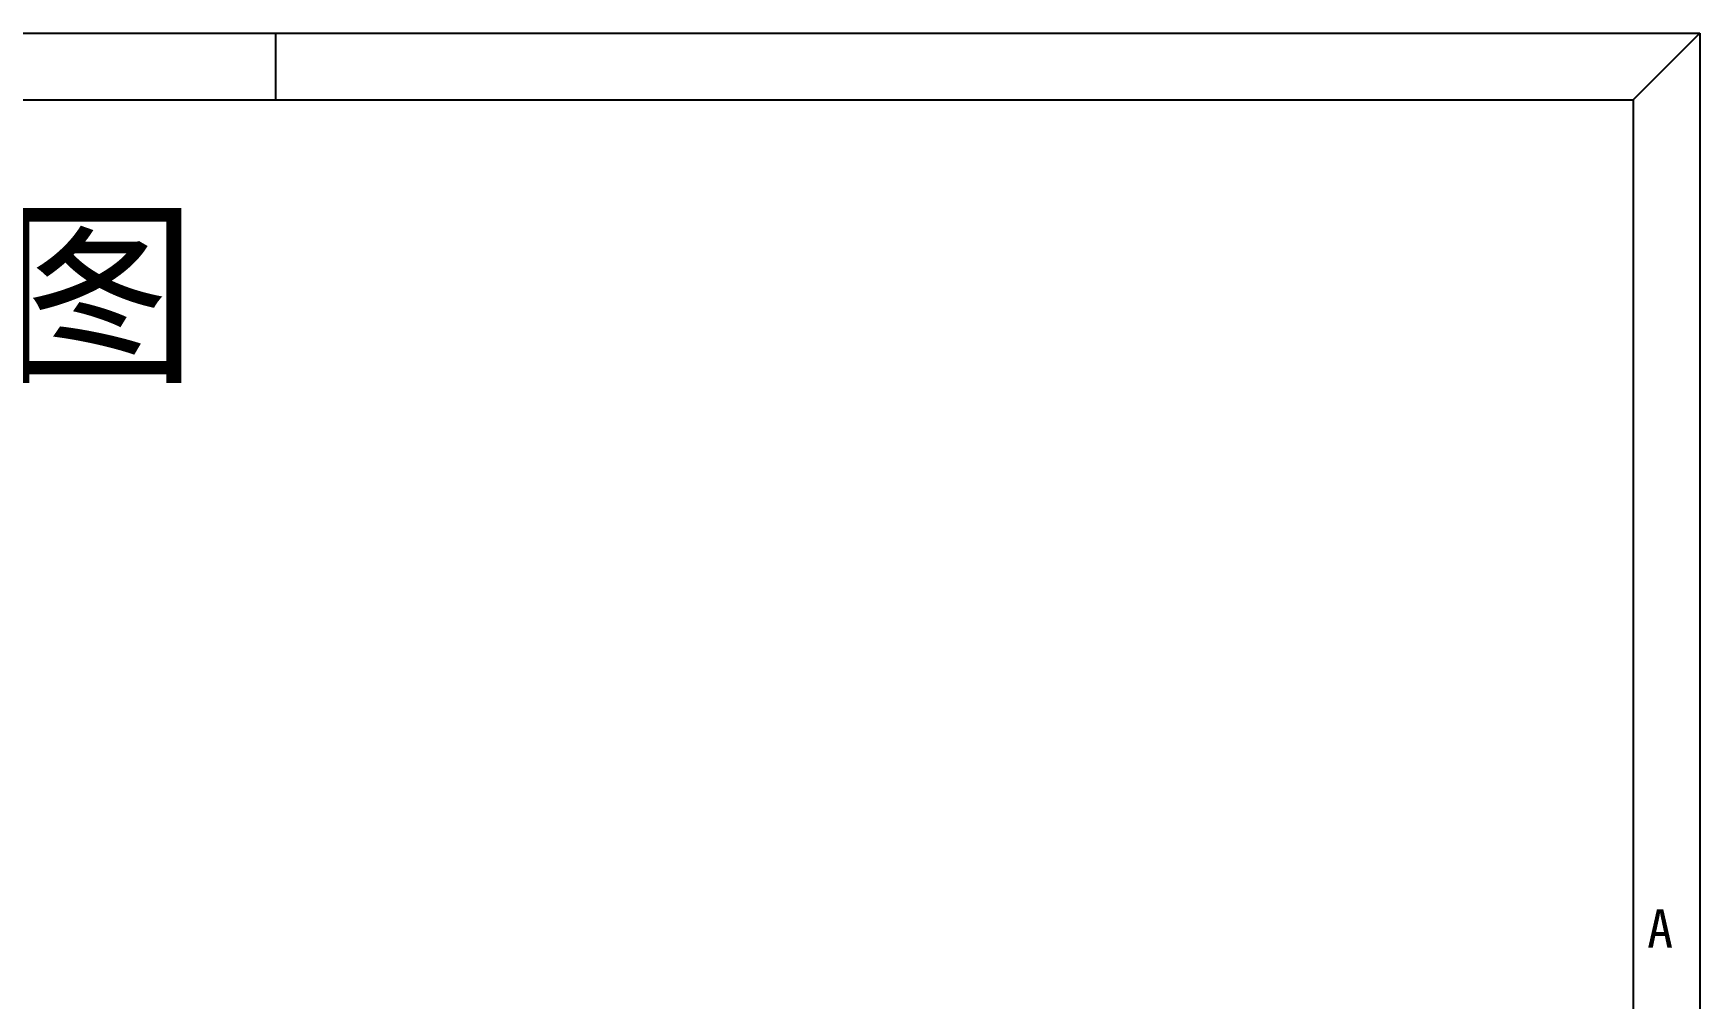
# Model space of a CAD drawing. Header units: inches. Extents: x 1765 to 5217, y -1519 to 441.
# Drawn here: x 4177.9 to 4264.6, y -1250.9 to -1200.7 of the extents above; entities that cross this region are included whole.
import ezdxf

# ---------------------------------------------------------------- set-up
doc = ezdxf.new("R2010")
doc.units = ezdxf.units.IN
doc.header["$MEASUREMENT"] = 0
doc.layers.add('3', color=2, linetype='Continuous')
doc.styles.add('Arial', font='')
doc.styles.add('宋体', font='')
doc.styles.get('Arial').set_extended_font_data('SimSun')
doc.styles.get('宋体').set_extended_font_data('SimSun')

msp = doc.modelspace()

# ---------------------------------------------------------------- linework, layer by layer
for p, q in [((3973.283, -1200.652), (4264.581, -1200.652)), ((4264.581, -1200.652), (4264.581, -1396.611)), ((3976.747, -1204.115), (4261.117, -1204.115)), ((4261.117, -1204.115), (4261.117, -1393.147))]:
    msp.add_line(p, q)
at = {"color": 0}
for p, q in [((4190.508, -1204.115), (4190.508, -1200.652)), ((4261.117, -1204.115), (4264.581, -1200.652))]:
    msp.add_line(p, q, dxfattribs=at)

# ---------------------------------------------------------------- texts
at = {"color": 0, "style": 'Arial'}
msp.add_text('A', height=1.984, dxfattribs=at).set_placement((4261.848, -1248.239))
at = {"layer": '3', "color": 0, "style": '宋体'}
msp.add_text('背视图', height=7.6124, dxfattribs=at).set_placement((4155.289, -1218.015))

doc.saveas('drawing.dxf')
